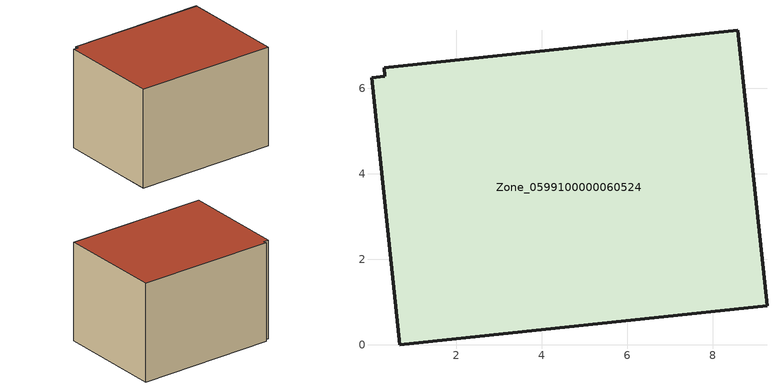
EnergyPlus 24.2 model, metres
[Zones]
Zone_0599100000060524
 floor ground (C_G): 0.02,6.25 0.33,6.28 0.32,6.48 8.58,7.36 9.27,0.92 0.68,0 z3.27
 wall outside (C_F): 9.27,0.92 8.58,7.36 0.32,6.48 0.33,6.28 0.02,6.25 0.68,0 9.27,0.92 z3.27:9.27
 roof outside (C_R): 0.33,6.28 0.02,6.25 0.68,0 9.27,0.92 8.58,7.36 0.32,6.48 z9.27
[BUILDING]
Pand.0599100000060524: North Axis=0; Terrain=City; Loads Convergence Tolerance Value=0.04; Temperature Convergence Tolerance Value=0.4; Solar Distribution=FullExterior; Maximum Number of Warmup Days=25; Minimum Number of Warmup Days=1
[Site:Location]
Rotterdam.The.Hague.AP_ZH_NLD Design_Conditions: Latitude=51.96; Longitude=4.45; Time Zone=1; Elevation=-4.5
[SITE:GROUNDTEMPERATURE:BUILDINGSURFACE]
18, 18, 18, 18, 18, 18, 18, 18, 18, 18, 18, 18
[MATERIAL] Thermal Absorptance=0.9; Solar Absorptance=0.7; Visible Absorptance=0.7
Name | Roughness | Thickness | Conductivity | Density | Specific Heat
G.TC.1946-1964 | MediumSmooth | 0.15 | 1 | 540 | 1210
F.TC.1946-1964 | Rough | 0.3 | 0.857143 | 1920 | 840
R.TC.1946-1964 | MediumRough | 0.2 | 0.235294 | 1500 | 1000
[CONSTRUCTION]
C_G: G.TC.1946-1964
C_F: F.TC.1946-1964
C_R: R.TC.1946-1964
[ZONE]
Zone_0599100000060524: Type=1; Multiplier=1; Ceiling Height=Autocalculate; Volume=Autocalculate; Floor Area=autocalculate; Part of Total Floor Area=Yes
[ZONEINFILTRATION:DESIGNFLOWRATE]
Infil_Zone_0599100000060524: Zone or ZoneList or Space or SpaceList=Zone_0599100000060524; Schedule=AlwaysOn; Design Flow Rate Calculation Method=Flow/Area; Flow Rate per Floor Area=0.003; Constant Term Coefficient=1; Temperature Term Coefficient=0; Velocity Term Coefficient=0; Velocity Squared Term Coefficient=0
[HVACTEMPLATE:ZONE:IDEALLOADSAIRSYSTEM]
Zone_0599100000060524: Maximum Heating Supply Air Temperature=50; Minimum Cooling Supply Air Temperature=13; Maximum Heating Supply Air Humidity Ratio=0.0156; Minimum Cooling Supply Air Humidity Ratio=0.0077; Heating Limit=NoLimit; Cooling Limit=NoLimit; Dehumidification Control Type=ConstantSensibleHeatRatio; Cooling Sensible Heat Ratio=0.7; Dehumidification Setpoint=60; Humidification Control Type=None; Humidification Setpoint=30; Outdoor Air Method=None; Outdoor Air Flow Rate per Person=0.00944; Outdoor Air Flow Rate per Zone Floor Area=0; Outdoor Air Flow Rate per Zone=0; Demand Controlled Ventilation Type=None; Outdoor Air Economizer Type=NoEconomizer; Heat Recovery Type=None; Sensible Heat Recovery Effectiveness=0.7; Latent Heat Recovery Effectiveness=0.65
[ZONECONTROL:THERMOSTAT]
ThermostatControl_Zone_0599100000060524: Zone or ZoneList=Zone_0599100000060524; Control Type Schedule=DualSetpointControlType; Control 1=Thermostat_Zone_0599100000060524; Temperature Difference Between Cutout And Setpoint=0
[THERMOSTATSETPOINT:DUALSETPOINT]
Thermostat_Zone_0599100000060524: Heating Setpoint Temperature Schedule=HeatingSetpoint_Zone_0599100000060524; Cooling Setpoint Temperature Schedule=CoolingSetpoint_Zone_0599100000060524
[SCHEDULE:COMPACT]
HeatingSetpoint_Zone_0599100000060524: Through: 12/31, For: AllDays, Until: 24:00, 21
CoolingSetpoint_Zone_0599100000060524: Through: 12/31, For: AllDays, Until: 24:00, 24
DualSetpointControlType: Through: 12/31, For: AllDays, Until: 24:00, 4
AlwaysOn: Through: 12/31, For: AllDays, Until: 24:00, 1
